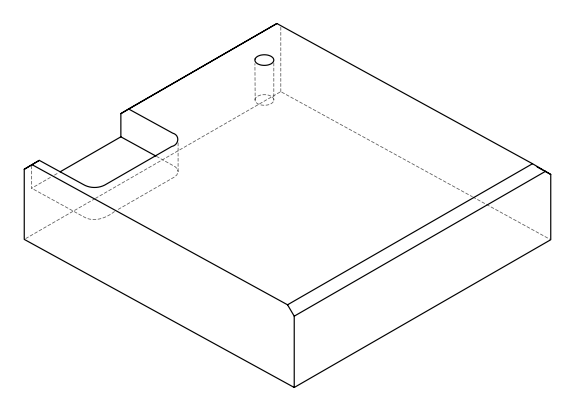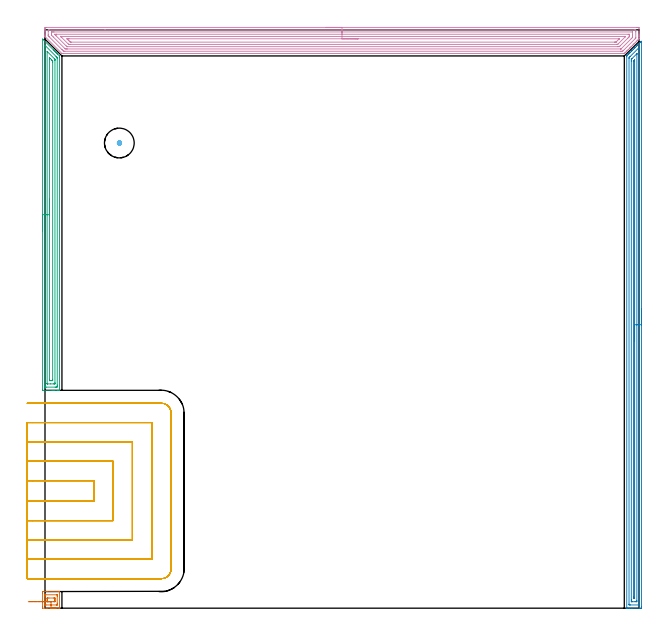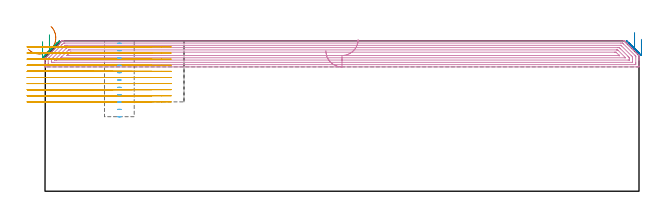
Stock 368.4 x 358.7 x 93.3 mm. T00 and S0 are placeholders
(PLAN: 6 operations, 1 tool changes, 66.5 min)
(1 AREA_MILL | FG_CHAMFER_SURFACE | UGT0205_001 | 0.55 min | 903 mm3)
(2 AREA_MILL_1 | FG_CHAMFER_SURFACE_1 | UGT0205_001 | 11.29 min | 14766 mm3)
(3 AREA_MILL_2 | FG_CHAMFER_SURFACE_2 | UGT0205_001 | 7.06 min | 12612 mm3)
(4 AREA_MILL_3 | FG_CHAMFER_SURFACE_3 | UGT0205_001 | 17.7 min | 47239 mm3)
(5 MILL_SLOT | SLOT_PARTIAL_RECTANGULAR | NXT0201_012 | Follow Part, ap 4, ae 75% | 29.41 min | 403901 mm3)
(6 MILL_BLIND_HOLE_FROM_SOLID_MATERIAL | STEP1POCKET | NXT0201_012 | Spiral | 0.51 min | 12498 mm3)
(TOOL UGT0205_001 | Chamfer Mill 20 x 3 x 45 deg. | D20 FL50 Z2)
(TOOL NXT0201_012 | ENDMILL 16mm [2P460-1600-NA 1630] | D16 FL38 Z6)
(OP 1 AREA_MILL)
G17 G21 G94 G90
T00 M6
G54
G17 G0 G90 X3.751 Y0. S1061 M3
G43 Z103.3 H0
Z102.192
G94 G1 X4.34 Z101.548 F250.
X4.871 Z100.856
X5.34 Z100.12
X5.742 Z99.347
X6.076 Z98.541
X6.339 Z97.709
X6.527 Z96.857
X6.641 Z95.992
X6.679 Z95.12
X6.641 Z94.249
X6.527 Z93.384
X6.338 Z92.532
X6.076 Z91.7
X5.742 Z90.894
X5.339 Z90.12
X4.87 Z89.385
X4.339 Z88.693
X3.75 Z88.049
X1.366 Z85.666
X0.674 Z84.968
X-1.429 Y0.001 Z82.865
X-1.49 Y0.006 Z82.804
X-1.498 Y0.344 Z82.802
X-1.5 Y0.758 Z82.8
Y9.496
X-1.497 Y9.956 Z82.803
X-1.49 Y10.294 Z82.804
X-1.429 Y10.299 Z82.866
X0.674 Y10.3 Z84.968
X1.366 Z85.666
X8.673 Y10.299 Z92.971
X8.994 Y10.29 Z93.292
X9. Y9.956 Z93.3
Y0.344
X8.994 Y0.01 Z93.292
X8.672 Y0. Z92.971
X3.75 Z88.049
Y2. Z88.05
X0.582 Z84.882
X0.397 Y2.001 Z84.697
X0.028 Y2.006 Z84.328
X-0.074 Y2.01 Z84.226
X-0.079 Y2.018 Z84.221
X-0.083 Y2.042 Z84.217
X-0.085 Y2.092 Z84.215
X-0.086 Y2.847 Z84.214
Y7.216
Y8.089
X-0.084 Y8.208 Z84.216
X-0.082 Y8.255 Z84.218
X-0.079 Y8.273 Z84.221
X-0.062 Y8.29 Z84.238
X0.305 Y8.297 Z84.605
X0.489 Y8.299 Z84.789
X7.103 Z91.403
X7.472 Y8.294 Z91.772
X7.575 Y8.29 Z91.875
X7.579 Y8.282 Z91.879
X7.583 Y8.258 Z91.883
X7.585 Y8.208 Z91.885
X7.586 Y7.453 Z91.886
Y3.084
X7.585 Y2.211 Z91.885
X7.584 Y2.092 Z91.884
X7.582 Y2.045 Z91.882
X7.579 Y2.027 Z91.879
X7.562 Y2.01 Z91.862
X7.195 Y2.003 Z91.495
X7.011 Y2.001 Z91.311
X3.75 Y2. Z88.05
Y4.
X2.27 Z86.57
X1.553 Y4.003 Z85.853
X1.385 Y4.006 Z85.685
X1.334 Y4.016 Z85.634
X1.333 Y4.024 Z85.633
X1.33 Y4.06 Z85.63
X1.329 Y4.713 Z85.629
X1.328 Y4.936 Z85.628
X1.329 Y5.587 Z85.629
Y5.81
X1.33 Y6.033 Z85.63
X1.333 Y6.181 Z85.633
X1.336 Y6.29 Z85.636
X1.374 Y6.292 Z85.674
X1.553 Y6.297 Z85.853
X1.715 Y6.3 Z86.015
X2.432 Z86.732
X5.23 Z89.53
X5.947 Y6.297 Z90.247
X6.115 Y6.294 Z90.415
X6.166 Y6.284 Z90.466
X6.167 Y6.276 Z90.467
X6.169 Y6.24 Z90.469
X6.171 Y5.587 Z90.471
Y5.364
Y4.713
Y4.491
X6.17 Y4.267 Z90.47
X6.167 Y4.119 Z90.467
X6.164 Y4.01 Z90.464
X6.126 Y4.008 Z90.426
X5.947 Y4.003 Z90.247
X5.785 Y4. Z90.085
X5.068 Z89.368
X3.75 Z88.05
X3.107 Z87.461
X2.415 Z86.93
X1.679 Z86.461
X0.905 Z86.058
X0.099 Z85.724
X-0.733 Z85.462
X-1.584 Z85.273
X-2.449 Z85.159
X-3.321 Z85.121
X-4.193 Z85.159
X-5.057 Z85.273
X-5.909 Z85.462
X-6.741 Z85.724
X-7.547 Z86.058
X-8.321 Z86.461
X-9.057 Z86.93
X-9.749 Z87.461
X-10.392 Y4.001 Z88.05
G0 Z103.3
M5
M2
(OP 2 AREA_MILL_1)
G17 G21 G94 G90
T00 M6
G54
G17 G0 G90 X369.9 Y185.8 S1061 M3
G43 Z103.3 H0
Z94.2
G94 G1 Y185.762 Z93.328 F250.
Y185.648 Z92.463
Y185.459 Z91.612
Y185.197 Z90.78
Y184.863 Z89.974
Y184.46 Z89.2
Y183.991 Z88.464
Y183.46 Z87.772
Y182.871 Z87.129
Y182.228 Z86.54
Y181.536 Z86.008
Y180.8 Z85.54
Y180.026 Z85.137
Y179.22 Z84.803
Y178.388 Z84.541
Y177.536 Z84.352
Y176.672 Z84.238
Y175.8 Z84.2
Y0.963
X369.899 Y0.624 Z84.201
X369.894 Y0.075 Z84.204
X369.892 Y0.008 Z84.206
X369.349 Y0.004 Z84.749
X368.729 Y0. Z85.369
X364.017 Z90.077
X362.592 Z91.505
X362.24 Z91.855
X361.236 Z92.864
X360.84 Y0.008 Z93.251
X360.803 Y0.01 Z93.288
X360.8 Y0.177 Z93.3
Y342.039
X360.807 Y342.501 Z93.293
X360.852 Y342.552 Z93.247
X361.351 Y343.053 Z92.745
X361.7 Y343.401 Z92.399
X361.894 Y343.594 Z92.206
X362.125 Y343.826 Z91.973
X362.24 Y343.942 Z91.856
X362.574 Y344.274 Z91.526
X362.798 Y344.498 Z91.301
X363.019 Y344.72 Z91.079
X363.129 Y344.83 Z90.968
X363.703 Y345.403 Z90.397
X363.913 Y345.614 Z90.185
X364.017 Y345.719 Z90.079
X364.461 Y346.162 Z89.638
X364.906 Y346.608 Z89.19
X365.35 Y347.05 Z88.749
X365.794 Y347.496 Z88.302
X365.999 Y347.699 Z88.1
X366.068 Y347.768 Z88.032
X366.683 Y348.385 Z87.413
X366.893 Y348.593 Z87.207
X366.941 Y348.641 Z87.159
X367.571 Y349.273 Z86.525
X367.814 Y349.514 Z86.286
X368.46 Y350.162 Z85.636
X368.68 Y350.38 Z85.419
X369.349 Y351.05 Z84.748
X369.561 Y351.261 Z84.539
X369.793 Y351.494 Z84.306
X369.875 Y351.572 Z84.223
X369.894 Y351.583 Z84.203
X369.899 Y351.572 Z84.199
X369.9 Y175.8 Z84.2
X368.486 Z85.614
X368.485 Y2.411 Z85.615
Y2.386
X368.46 Y2.01 Z85.64
X367.979 Y2.001 Z86.121
X363.129 Y2. Z90.971
X362.647 Y2.001 Z91.453
X362.24 Y2.01 Z91.86
X362.215 Y2.411 Z91.885
Y2.437
Y341.145
Y341.169
X362.24 Y341.478 Z91.86
X362.515 Y341.762 Z91.585
X362.788 Y342.039 Z91.312
X368.151 Y347.401 Z85.949
X368.308 Y347.554 Z85.792
X368.46 Y347.698 Z85.64
X368.484 Y347.401 Z85.616
X368.485 Y347.376 Z85.615
X368.486 Y175.8 Z85.614
X367.072 Z87.028
X367.071 Y4.702 Z87.029
X367.067 Y4.199 Z87.033
X367.065 Y4.013 Z87.035
X366.877 Y4.003 Z87.223
X366.683 Y4.001 Z87.417
X365.992 Y4. Z88.108
X364.215 Z89.885
X364.017 Z90.083
X363.82 Y4.002 Z90.28
X363.688 Y4.006 Z90.412
X363.644 Y4.01 Z90.456
X363.635 Y4.025 Z90.465
X363.633 Y4.069 Z90.467
X363.63 Y4.199 Z90.47
X363.629 Y4.59 Z90.471
X363.628 Y5.093 Z90.472
X363.629 Y339.357 Z90.471
X363.63 Y339.746 Z90.47
X363.635 Y340.251 Z90.465
X363.647 Y340.436 Z90.453
X363.738 Y340.532 Z90.362
X364.017 Y340.817 Z90.083
X367.026 Y343.826 Z87.074
X367.042 Y343.841 Z87.058
X367.055 Y343.849 Z87.045
X367.066 Y343.852 Z87.034
X367.069 Y343.842 Z87.031
X367.07 Y343.826 Z87.03
X367.071 Y343.595 Z87.029
X367.072 Y343.435 Z87.028
Y175.8
X365.657 Z88.443
Y6.262
X365.656 Y6.125 Z88.444
X365.653 Y6.022 Z88.447
X365.65 Y6.011 Z88.45
X365.645 Y6.007 Z88.455
X365.619 Y6.003 Z88.481
X365.565 Y6.001 Z88.535
X365.35 Y6. Z88.75
X365.135 Y6.001 Z88.965
X365.081 Y6.003 Z89.019
X365.055 Y6.007 Z89.045
X365.05 Y6.011 Z89.05
X365.047 Y6.022 Z89.053
X365.045 Y6.124 Z89.055
X365.043 Y6.742 Z89.057
Y6.88
Y339.082
X365.044 Y339.218 Z89.056
X365.048 Y339.357 Z89.052
X365.049 Y339.386 Z89.051
X365.085 Y339.424 Z89.015
X365.402 Y339.752 Z88.698
X365.473 Y339.823 Z88.627
X365.549 Y339.897 Z88.551
X365.615 Y339.958 Z88.485
X365.65 Y339.989 Z88.45
X365.652 Y339.927 Z88.448
X365.657 Y339.496 Z88.443
Y175.8
Y174.928 Z88.481
Y174.063 Z88.595
Y173.212 Z88.783
Y172.38 Z89.046
Y171.574 Z89.38
Y170.8 Z89.782
Y170.064 Z90.251
Y169.372 Z90.782
Y168.729 Z91.372
Y168.14 Z92.015
Y167.608 Z92.707
Y167.14 Z93.443
Y166.737 Z94.216
Y166.403 Z95.022
Y166.141 Z95.854
Y165.952 Z96.706
Y165.838 Z97.571
Y165.8 Z98.443
G0 Z103.3
M5
M2
(OP 3 AREA_MILL_2)
G17 G21 G94 G90
T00 M6
G54
G17 G0 G90 X-1.5 Y234.05 S1061 M3
G43 Z103.3 H0
Z92.8
G94 G1 Y234.088 Z91.928 F250.
Y234.202 Z91.064
Y234.391 Z90.212
Y234.653 Z89.38
Y234.987 Z88.574
Y235.39 Z87.8
Y235.858 Z87.064
Y236.39 Z86.372
Y236.979 Z85.729
Y237.622 Z85.14
Y238.314 Z84.608
Y239.05 Z84.14
Y239.824 Z83.737
Y240.63 Z83.403
Y241.462 Z83.141
Y242.314 Z82.952
Y243.178 Z82.838
Y244.05 Z82.8
X-1.499 Y352.999
X-1.084 Y352.585 Z83.213
X5.144 Y346.356 Z89.444
X5.34 Y346.161 Z89.638
X5.508 Y345.995 Z89.802
X5.671 Y345.83 Z89.969
X5.786 Y345.715 Z90.084
X5.947 Y345.555 Z90.242
X6.104 Y345.397 Z90.402
X6.232 Y345.269 Z90.53
X6.387 Y345.116 Z90.682
X6.537 Y344.964 Z90.835
X6.678 Y344.823 Z90.975
X6.826 Y344.676 Z91.122
X6.97 Y344.531 Z91.268
X7.124 Y344.377 Z91.421
X7.266 Y344.236 Z91.561
X7.404 Y344.097 Z91.701
X7.569 Y343.932 Z91.867
X7.705 Y343.797 Z92.001
X7.837 Y343.664 Z92.135
X8.907 Y342.594 Z93.205
X8.994 Y342.502 Z93.292
X9. Y341.702 Z93.3
Y135.25
X8.993 Y135.11 Z93.292
X8.719 Y135.1 Z93.018
X8.298 Z92.597
X7.705 Z92.
X5.651 Z89.948
X5.068 Z89.363
X4.481 Z88.776
X-1.375 Z82.922
X-1.492 Y135.11 Z82.806
X-1.499 Y135.225 Z82.799
X-1.5 Y135.696 Z82.8
Y244.05
X-0.086 Z84.214
X-0.085 Y348.714 Z84.215
X-0.083 Y348.836 Z84.217
X-0.079 Y349.083 Z84.221
X-0.072 Y349.112 Z84.228
X-0.039 Y349.083 Z84.261
X-0.002 Y349.049 Z84.298
X0.214 Y348.836 Z84.514
X6.826 Y342.224 Z91.126
X7.345 Y341.702 Z91.645
X7.522 Y341.517 Z91.822
X7.579 Y341.456 Z91.879
X7.581 Y341.412 Z91.881
X7.583 Y341.317 Z91.883
X7.585 Y340.932 Z91.885
X7.586 Y340.81 Z91.886
Y138.372
X7.583 Y137.603 Z91.883
X7.581 Y137.48 Z91.881
X7.568 Y137.11 Z91.868
X7.198 Y137.103 Z91.498
X6.826 Y137.101 Z91.126
X6.322 Y137.1 Z90.622
X0.674 Y137.101 Z84.974
X0.166 Y137.104 Z84.466
X-0.007 Y137.11 Z84.293
X-0.079 Y137.136 Z84.221
X-0.084 Y137.357 Z84.216
X-0.085 Y137.48 Z84.215
X-0.086 Y138.251 Z84.214
Y244.05
X1.328 Z85.628
X1.329 Y345.269 Z85.629
X1.331 Z85.631
X5.79 Y340.81 Z90.09
X5.947 Y340.65 Z90.247
X6.125 Y340.464 Z90.425
X6.165 Y340.414 Z90.465
X6.168 Y340.297 Z90.468
X6.17 Y340.146 Z90.47
X6.171 Y339.918 Z90.471
Y339.691
Y139.928
X6.166 Y139.264 Z90.466
X6.165 Y139.151 Z90.465
X6.157 Y139.109 Z90.457
X6.104 Y139.104 Z90.404
X5.947 Y139.102 Z90.247
X5.229 Y139.1 Z89.529
X3.472 Z87.772
X1.714 Z86.014
X1.553 Y139.102 Z85.853
X1.392 Y139.106 Z85.692
X1.347 Y139.11 Z85.647
X1.335 Y139.115 Z85.635
X1.333 Y139.128 Z85.633
X1.33 Y139.188 Z85.63
X1.329 Y139.264 Z85.629
X1.328 Y139.491 Z85.628
Y244.05
X2.743 Z87.043
X2.744 Y340.494 Z87.044
X2.745 Y340.81 Z87.045
X2.75 Y341.379 Z87.05
X3.311 Y340.84 Z87.611
X3.341 Y340.81 Z87.641
X4.189 Y339.961 Z88.489
X4.23 Y339.918 Z88.53
X4.75 Y339.349 Z89.05
X4.753 Y339.027 Z89.053
X4.756 Y338.451 Z89.056
X4.757 Y141.939 Z89.057
X4.755 Y141.365 Z89.055
X4.752 Y141.171 Z89.052
X4.75 Y141.111 Z89.05
X4.706 Y141.108 Z89.006
X4.603 Y141.104 Z88.903
X4.189 Y141.1 Z88.489
X4.137 Z88.437
X3.258 Z87.558
X2.893 Y141.102 Z87.193
X2.802 Y141.106 Z87.102
X2.758 Y141.11 Z87.058
X2.749 Y141.116 Z87.049
X2.747 Y141.13 Z87.047
X2.745 Y141.219 Z87.045
X2.743 Y141.623 Z87.043
Y141.939
Y244.05
Y244.922 Z87.081
Y245.786 Z87.195
Y246.638 Z87.383
Y247.47 Z87.646
Y248.276 Z87.98
Y249.05 Z88.382
Y249.786 Z88.851
Y250.478 Z89.382
Y251.121 Z89.972
Y251.71 Z90.615
Y252.242 Z91.307
Y252.71 Z92.043
Y253.113 Z92.817
Y253.447 Z93.622
Y253.709 Z94.454
Y253.898 Z95.306
Y254.012 Z96.171
Y254.05 Z97.043
G0 Z103.3
M5
M2
(OP 4 AREA_MILL_3)
G17 G21 G94 G90
T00 M6
G54
G17 G0 G90 X174.2 Y360.2 S1061 M3
G43 Z103.3 H0
Z87.1
G94 G1 X174.238 Z86.228 F250.
X174.352 Z85.364
X174.541 Z84.512
X174.803 Z83.68
X175.137 Z82.874
X175.54 Z82.1
X176.009 Z81.364
X176.54 Z80.672
X177.129 Z80.029
X177.772 Z79.44
X178.464 Z78.908
X179.2 Z78.44
X179.974 Z78.037
X180.78 Z77.703
X181.612 Z77.441
X182.464 Z77.252
X183.328 Z77.138
X184.2 Z77.1
X367.231
X367.782 Y360.198 Z77.102
X368.327 Y360.194 Z77.104
X368.392 Y360.191 Z77.106
X368.4 Y359.651 Z77.645
Y356.098 Z81.196
Y355.55 Z81.747
Y355.209 Z82.087
Y354.661 Z82.635
Y354.321 Z82.974
Y353.499 Z83.8
Y353.466 Z83.833
X368.399 Y353.109 Z84.188
X368.378 Y353.077 Z84.221
X368.026 Y352.726 Z84.574
X367.846 Y352.544 Z84.752
X367.152 Y351.853 Z85.447
X366.957 Y351.656 Z85.641
X366.279 Y350.979 Z86.321
X366.069 Y350.767 Z86.529
X365.405 Y350.105 Z87.195
X365.181 Y349.879 Z87.417
X364.531 Y349.231 Z88.069
X364.292 Y348.991 Z88.306
X363.657 Y348.357 Z88.942
X363.613 Y348.313 Z88.986
X363.404 Y348.102 Z89.194
X362.784 Y347.484 Z89.816
X362.72 Y347.419 Z89.88
X362.516 Y347.214 Z90.082
X361.91 Y346.61 Z90.69
X361.826 Y346.526 Z90.773
X361.627 Y346.325 Z90.971
X361.036 Y345.736 Z91.564
X360.933 Y345.632 Z91.666
X360.739 Y345.437 Z91.859
X360.162 Y344.862 Z92.438
X360.04 Y344.739 Z92.559
X359.851 Y344.549 Z92.747
X359.742 Y344.441 Z92.857
X359.5 Y344.199 Z93.1
X359.361 Y344.062 Z93.237
X359.301 Y344.007 Z93.292
X358.849 Y344. Z93.3
X11.338
X10.532 Y344.006 Z93.293
X10.499 Y344.007 Z93.292
X10.445 Y344.055 Z93.244
X0.163 Y354.337 Z82.963
X0.01 Y354.499 Z82.794
X0.002 Y354.659 Z82.635
X0. Y354.998 Z82.301
Y355.417 Z81.883
Y356.098 Z81.198
Y357.327 Z79.97
Y357.875 Z79.42
Y358.489 Z78.806
Y358.763 Z78.532
Y359.377 Z77.919
X0.003 Y359.651 Z77.645
X0.008 Y360.191 Z77.105
X0.073 Y360.193 Z77.104
X0.618 Y360.2 Z77.1
X184.2
Y358.786 Z78.514
X365.973 Y358.785 Z78.515
X365.995 Y358.784 Z78.516
X366.39 Y358.763 Z78.537
X366.397 Y358.363 Z78.937
X366.399 Y357.875 Z79.425
X366.4 Y357.472 Z79.828
X366.399 Y353.92 Z83.38
X366.394 Y353.676 Z83.624
X366.39 Y353.556 Z83.744
X366.275 Y353.433 Z83.867
X366.138 Y353.29 Z84.01
X365.995 Y353.145 Z84.155
X358.849 Y345.999 Z91.301
X358.565 Y345.72 Z91.58
X358.275 Y345.437 Z91.863
X357.976 Y345.416 Z91.884
X357.955 Y345.415 Z91.885
X357.085 Y345.414 Z91.886
X12.254 Y345.415 Z91.885
X12.231
X11.525 Y345.437 Z91.863
X11.338 Y345.617 Z91.683
X10.625 Y346.325 Z90.975
X10.445 Y346.505 Z90.795
X2.629 Y354.321 Z82.979
X2.405 Y354.547 Z82.753
X2.08 Y354.882 Z82.418
X2.01 Y354.97 Z82.33
X2.006 Y355.075 Z82.225
X2.003 Y355.209 Z82.091
X2. Y355.611 Z81.689
X2.001 Y357.875 Z79.425
X2.002 Y358.275 Z79.025
X2.01 Y358.763 Z78.537
X2.383 Y358.784 Z78.516
X2.405 Y358.785 Z78.515
X37.199 Y358.786 Z78.514
X184.2
Y357.372 Z79.928
X364.209 Y357.371 Z79.929
X364.338 Y357.37 Z79.93
X364.383 Y357.367 Z79.933
X364.388 Y357.366 Z79.934
X364.393 Y357.349 Z79.951
X364.397 Y357.303 Z79.997
X364.399 Y357.176 Z80.124
X364.4 Y356.986 Z80.314
Y355.4 Z81.9
Y355.019 Z82.281
X364.395 Y354.321 Z82.979
X364.391 Y354.14 Z83.16
X364.371 Y353.982 Z83.318
X364.209 Y353.811 Z83.489
X363.575 Y353.174 Z84.126
X357.614 Y347.214 Z90.086
X357.337 Y346.94 Z90.36
X357.241 Y346.849 Z90.451
X357.225 Y346.837 Z90.463
X357.206 Y346.834 Z90.466
X357.159 Y346.831 Z90.469
X357.062 Y346.829 Z90.471
X14.018
X13.511
X13.125 Y346.832 Z90.468
X12.612 Y346.836 Z90.464
X12.231 Y347.171 Z90.129
X12.187 Y347.214 Z90.086
X5.085 Y354.314 Z82.986
X4.191 Y355.208 Z82.092
X4.01 Y355.39 Z81.91
X4.002 Y356.098 Z81.202
X4.001 Y356.287 Z81.013
Y356.986 Z80.314
X4.003 Y357.174 Z80.126
X4.01 Y357.36 Z79.94
X4.191 Y357.364 Z79.936
X4.699 Y357.369 Z79.931
X5.085 Y357.371 Z79.929
X5.591
X184.2 Y357.372 Z79.928
Y355.957 Z81.343
X361.67
X362.314 Y355.952 Z81.348
X362.383 Y355.951 Z81.349
X362.39 Y355.859 Z81.441
X362.395 Y355.65 Z81.65
X362.4 Y355.231 Z82.069
Y355.209 Z82.091
X362.398 Y354.776 Z82.524
X362.394 Y354.56 Z82.74
X362.39 Y354.453 Z82.847
X362.343 Y354.399 Z82.901
X362.27 Y354.321 Z82.979
X361.901 Y353.95 Z83.35
X361.529 Y353.577 Z83.723
X356.941 Y348.991 Z88.309
X356.55 Y348.611 Z88.689
X356.169 Y348.25 Z89.05
X356.023 Y348.247 Z89.053
X355.275 Y348.243 Z89.057
X355.134
X13.877
X13.689 Y348.244 Z89.056
X13.643 Y348.247 Z89.053
X13.623 Y348.249 Z89.051
X13.584 Y348.277 Z89.023
X13.398 Y348.456 Z88.844
X13.125 Y348.724 Z88.576
X6.871 Y354.978 Z82.323
X6.641 Y355.209 Z82.091
X6.415 Y355.441 Z81.859
X6.01 Y355.861 Z81.439
X6.021 Y355.951 Z81.349
X6.124 Y355.953 Z81.347
X6.871 Y355.957 Z81.343
X7.013
X184.2
Y354.543 Z82.757
X359.519
X359.742 Y354.541 Z82.759
X359.965 Y354.538 Z82.762
X360.012 Y354.537 Z82.763
X359.934 Y354.444 Z82.856
X359.861 Y354.362 Z82.938
X359.822 Y354.321 Z82.979
X355.328 Y349.827 Z87.473
X355.275 Y349.775 Z87.525
X355.18 Y349.691 Z87.609
X355.145 Y349.664 Z87.636
X355.107 Y349.662 Z87.638
X354.94 Y349.659 Z87.641
X354.605 Y349.657 Z87.643
X354.382
X15.805
X15.134 Y349.658 Z87.642
X14.911 Y349.66 Z87.64
X14.689 Y349.664 Z87.636
X14.639 Y349.671 Z87.629
X14.608 Y349.698 Z87.602
X14.544 Y349.758 Z87.542
X14.42 Y349.879 Z87.421
X10.445 Y353.854 Z83.446
X9.979 Y354.321 Z82.979
X9.827 Y354.478 Z82.822
X9.776 Y354.534 Z82.766
Y354.536 Z82.764
X9.796 Y354.539 Z82.761
X9.849 Y354.541 Z82.759
X9.998 Y354.543 Z82.757
X10.221
X184.2
Y353.129 Z84.171
X355.581 Y353.128 Z84.172
X355.876 Y353.126 Z84.174
X356.169 Y353.122 Z84.178
Y353.12 Z84.18
Y353.117 Z84.183
X354.382 Y351.33 Z85.97
X354.189 Y351.144 Z86.156
X354.133 Y351.093 Z86.207
X354.11 Y351.078 Z86.222
X354.072 Y351.076 Z86.224
X353.489 Y351.072 Z86.228
X353.183 Y351.071 Z86.229
X16.392 Y351.072 Z86.228
X15.805 Y351.076 Z86.224
X15.722 Y351.078 Z86.222
X15.676 Y351.084 Z86.216
X15.632 Y351.125 Z86.175
X15.45 Y351.302 Z85.998
X15.092 Y351.656 Z85.644
X14.911 Y351.836 Z85.464
X14.203 Y352.544 Z84.756
X14.018 Y352.73 Z84.57
X13.791 Y352.961 Z84.339
X13.681 Y353.077 Z84.223
X13.639 Y353.122 Z84.178
X13.665 Y353.124 Z84.176
X14.018 Y353.127 Z84.173
X14.324 Y353.128 Z84.172
X14.911 Y353.129 Z84.171
X184.2
X185.072 Z84.209
X185.937 Z84.323
X186.788 Z84.512
X187.62 Z84.774
X188.426 Z85.108
X189.2 Z85.511
X189.936 Z85.98
X190.628 Z86.511
X191.271 Z87.1
X191.86 Z87.743
X192.392 Z88.435
X192.86 Z89.171
X193.263 Z89.945
X193.597 Z90.751
X193.859 Z91.583
X194.048 Z92.435
X194.162 Z93.3
X194.2 Z94.171
G0 Z103.3
M5
M2
(OP 5 MILL_SLOT)
G17 G21 G94 G90
T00 M6
G54
G17 G0 G90 X-11. Y66.3 S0 M3
G43 Z103.3 H1
Z89.51
G94 G1 X-8. F250.
X30.2 F500.
Y79.1
X-8.
X-11. F250.
Y54.3
X-8.
X42.2 F500.
Y91.1
X-8.
X-11. F250.
Y42.3
X-8.
X54.2 F500.
Y103.1
X-8.
X-11. F250.
Y30.3
X-8.
X66.2 F500.
Y115.1
X-8.
X-11. F250.
Y18.3
X-8.
X72.2 F500.
G3 X78.2 Y24.3 R6.
G1 Y121.1
G3 X72.2 Y127.1 R6.
G1 X-8.
X-11. F250.
G0 Y66.3 Z85.72
G1 X-8.
X30.2 F500.
Y79.1
X-8.
X-11. F250.
Y54.3
X-8.
X42.2 F500.
Y91.1
X-8.
X-11. F250.
Y42.3
X-8.
X54.2 F500.
Y103.1
X-8.
X-11. F250.
Y30.3
X-8.
X66.2 F500.
Y115.1
X-8.
X-11. F250.
Y18.3
X-8.
X72.2 F500.
G3 X78.2 Y24.3 R6.
G1 Y121.1
G3 X72.2 Y127.1 R6.
G1 X-8.
X-11. F250.
G0 Y66.3 Z81.93
G1 X-8.
X30.2 F500.
Y79.1
X-8.
X-11. F250.
Y54.3
X-8.
X42.2 F500.
Y91.1
X-8.
X-11. F250.
Y42.3
X-8.
X54.2 F500.
Y103.1
X-8.
X-11. F250.
Y30.3
X-8.
X66.2 F500.
Y115.1
X-8.
X-11. F250.
Y18.3
X-8.
X72.2 F500.
G3 X78.2 Y24.3 R6.
G1 Y121.1
G3 X72.2 Y127.1 R6.
G1 X-8.
X-11. F250.
G0 Y66.3 Z78.14
G1 X-8.
X30.2 F500.
Y79.1
X-8.
X-11. F250.
Y54.3
X-8.
X42.2 F500.
Y91.1
X-8.
X-11. F250.
Y42.3
X-8.
X54.2 F500.
Y103.1
X-8.
X-11. F250.
Y30.3
X-8.
X66.2 F500.
Y115.1
X-8.
X-11. F250.
Y18.3
X-8.
X72.2 F500.
G3 X78.2 Y24.3 R6.
G1 Y121.1
G3 X72.2 Y127.1 R6.
G1 X-8.
X-11. F250.
G0 Y66.3 Z74.35
G1 X-8.
X30.2 F500.
Y79.1
X-8.
X-11. F250.
Y54.3
X-8.
X42.2 F500.
Y91.1
X-8.
X-11. F250.
Y42.3
X-8.
X54.2 F500.
Y103.1
X-8.
X-11. F250.
Y30.3
X-8.
X66.2 F500.
Y115.1
X-8.
X-11. F250.
Y18.3
X-8.
X72.2 F500.
G3 X78.2 Y24.3 R6.
G1 Y121.1
G3 X72.2 Y127.1 R6.
G1 X-8.
X-11. F250.
G0 Y66.3 Z70.56
G1 X-8.
X30.2 F500.
Y79.1
X-8.
X-11. F250.
Y54.3
X-8.
X42.2 F500.
Y91.1
X-8.
X-11. F250.
Y42.3
X-8.
X54.2 F500.
Y103.1
X-8.
X-11. F250.
Y30.3
X-8.
X66.2 F500.
Y115.1
X-8.
X-11. F250.
Y18.3
X-8.
X72.2 F500.
G3 X78.2 Y24.3 R6.
G1 Y121.1
G3 X72.2 Y127.1 R6.
G1 X-8.
X-11. F250.
G0 Y66.3 Z66.77
G1 X-8.
X30.2 F500.
Y79.1
X-8.
X-11. F250.
Y54.3
X-8.
X42.2 F500.
Y91.1
X-8.
X-11. F250.
Y42.3
X-8.
X54.2 F500.
Y103.1
X-8.
X-11. F250.
Y30.3
X-8.
X66.2 F500.
Y115.1
X-8.
X-11. F250.
Y18.3
X-8.
X72.2 F500.
G3 X78.2 Y24.3 R6.
G1 Y121.1
G3 X72.2 Y127.1 R6.
G1 X-8.
X-11. F250.
G0 Y66.3 Z62.98
G1 X-8.
X30.2 F500.
Y79.1
X-8.
X-11. F250.
Y54.3
X-8.
X42.2 F500.
Y91.1
X-8.
X-11. F250.
Y42.3
X-8.
X54.2 F500.
Y103.1
X-8.
X-11. F250.
Y30.3
X-8.
X66.2 F500.
Y115.1
X-8.
X-11. F250.
Y18.3
X-8.
X72.2 F500.
G3 X78.2 Y24.3 R6.
G1 Y121.1
G3 X72.2 Y127.1 R6.
G1 X-8.
X-11. F250.
G0 Y66.3 Z59.19
G1 X-8.
X30.2 F500.
Y79.1
X-8.
X-11. F250.
Y54.3
X-8.
X42.2 F500.
Y91.1
X-8.
X-11. F250.
Y42.3
X-8.
X54.2 F500.
Y103.1
X-8.
X-11. F250.
Y30.3
X-8.
X66.2 F500.
Y115.1
X-8.
X-11. F250.
Y18.3
X-8.
X72.2 F500.
G3 X78.2 Y24.3 R6.
G1 Y121.1
G3 X72.2 Y127.1 R6.
G1 X-8.
X-11. F250.
G0 Y66.3 Z55.4
G1 X-8.
X30.2 F500.
Y79.1
X-8.
X-11. F250.
Y54.3
X-8.
X42.2 F500.
Y91.1
X-8.
X-11. F250.
Y42.3
X-8.
X54.2 F500.
Y103.1
X-8.
X-11. F250.
Y30.3
X-8.
X66.2 F500.
Y115.1
X-8.
X-11. F250.
Y18.3
X-8.
X72.2 F500.
G3 X78.2 Y24.3 R6.
G1 Y121.1
G3 X72.2 Y127.1 R6.
G1 X-8.
X-11. F250.
G0 Z103.3
M5
M2
(OP 6 MILL_BLIND_HOLE_FROM_SOLID_MATERIAL)
G17 G21 G94 G90
T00 M6
G54
G17 G0 G90 X46.1 Y288.5 S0 M3
G43 Z103.3 H1
Z91.745
G94 G3 X46.7 Y289.1 R0.6 F250.
X46.1 Y289.7 R0.6
X44.9 Y288.5 R1.2
X46.1 Y289.7 R-1.2
X45.5 Y289.1 R0.6
X46.1 Y288.5 R0.6
G0 Z87.191
G3 X46.7 Y289.1 R0.6
X46.1 Y289.7 R0.6
X44.9 Y288.5 R1.2
X46.1 Y289.7 R-1.2
X45.5 Y289.1 R0.6
X46.1 Y288.5 R0.6
G0 Z82.636
G3 X46.7 Y289.1 R0.6
X46.1 Y289.7 R0.6
X44.9 Y288.5 R1.2
X46.1 Y289.7 R-1.2
X45.5 Y289.1 R0.6
X46.1 Y288.5 R0.6
G0 Z78.082
G3 X46.7 Y289.1 R0.6
X46.1 Y289.7 R0.6
X44.9 Y288.5 R1.2
X46.1 Y289.7 R-1.2
X45.5 Y289.1 R0.6
X46.1 Y288.5 R0.6
G0 Z73.527
G3 X46.7 Y289.1 R0.6
X46.1 Y289.7 R0.6
X44.9 Y288.5 R1.2
X46.1 Y289.7 R-1.2
X45.5 Y289.1 R0.6
X46.1 Y288.5 R0.6
G0 Z68.973
G3 X46.7 Y289.1 R0.6
X46.1 Y289.7 R0.6
X44.9 Y288.5 R1.2
X46.1 Y289.7 R-1.2
X45.5 Y289.1 R0.6
X46.1 Y288.5 R0.6
G0 Z64.418
G3 X46.7 Y289.1 R0.6
X46.1 Y289.7 R0.6
X44.9 Y288.5 R1.2
X46.1 Y289.7 R-1.2
X45.5 Y289.1 R0.6
X46.1 Y288.5 R0.6
G0 Z59.864
G3 X46.7 Y289.1 R0.6
X46.1 Y289.7 R0.6
X44.9 Y288.5 R1.2
X46.1 Y289.7 R-1.2
X45.5 Y289.1 R0.6
X46.1 Y288.5 R0.6
G0 Z55.309
G3 X46.7 Y289.1 R0.6
X46.1 Y289.7 R0.6
X44.9 Y288.5 R1.2
X46.1 Y289.7 R-1.2
X45.5 Y289.1 R0.6
X46.1 Y288.5 R0.6
G0 Z50.755
G3 X46.7 Y289.1 R0.6
X46.1 Y289.7 R0.6
X44.9 Y288.5 R1.2
X46.1 Y289.7 R-1.2
X45.5 Y289.1 R0.6
X46.1 Y288.5 R0.6
G0 Z46.2
G3 X46.7 Y289.1 R0.6
X46.1 Y289.7 R0.6
X44.9 Y288.5 R1.2
X46.1 Y289.7 R-1.2
X45.5 Y289.1 R0.6
X46.1 Y288.5 R0.6
G0 Z103.3
M5
M2
